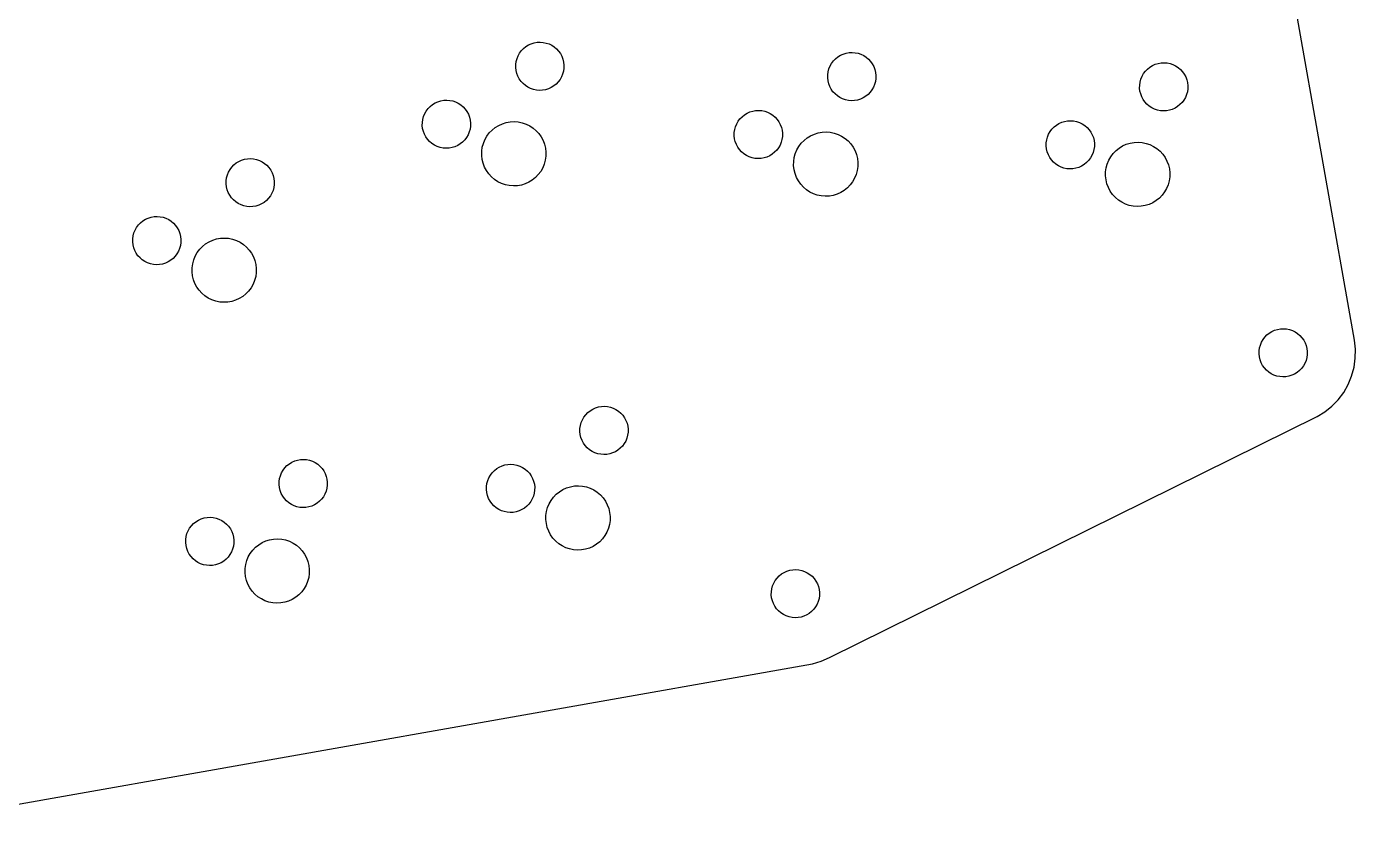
# Model space of a CAD drawing. Header units: metres. Extents: x -109 to 109, y -20 to 77.
# Drawn here: x 26 to 108.7, y -19.8 to 30.9 of the extents above; entities that cross this region are included whole.
import ezdxf

# ---------------------------------------------------------------- set-up
doc = ezdxf.new("R2010")
doc.units = ezdxf.units.M

msp = doc.modelspace()

# ---------------------------------------------------------------- linework, layer by layer
for p, q in [((108.598, 11.3436), (97.6586, 73.3865)), ((57.2205, 29.7075), (57.392, 29.7853)), ((57.392, 29.7853), (57.572, 29.841)), ((57.572, 29.841), (57.7575, 29.8737)), ((57.7575, 29.8737), (57.9456, 29.8829)), ((57.9456, 29.8829), (58.1334, 29.8685)), ((58.1334, 29.8685), (58.318, 29.8306)), ((58.318, 29.8306), (58.4963, 29.7699)), ((58.4963, 29.7699), (58.6656, 29.6873)), ((56.5047, 28.8665), (56.5765, 29.0407)), ((56.5765, 29.0407), (56.6695, 29.2045)), ((56.6695, 29.2045), (56.7824, 29.3553)), ((56.7824, 29.3553), (56.9132, 29.4908)), ((56.9132, 29.4908), (57.06, 29.6088)), ((57.06, 29.6088), (57.2205, 29.7075)), ((58.6656, 29.6873), (58.8232, 29.5842)), ((58.8232, 29.5842), (58.9667, 29.4621)), ((58.9667, 29.4621), (59.0937, 29.323)), ((59.0937, 29.323), (59.2023, 29.1691)), ((59.2023, 29.1691), (59.2907, 29.0028)), ((59.2907, 29.0028), (59.3576, 28.8267)), ((76.3192, 28.8509), (76.466, 28.9689)), ((76.466, 28.9689), (76.6264, 29.0676)), ((76.6264, 29.0676), (76.798, 29.1454)), ((76.798, 29.1454), (76.9779, 29.2011)), ((76.9779, 29.2011), (77.1634, 29.2338)), ((77.1634, 29.2338), (77.3515, 29.243)), ((77.3515, 29.243), (77.5394, 29.2286)), ((77.5394, 29.2286), (77.7239, 29.1907)), ((77.7239, 29.1907), (77.9022, 29.13)), ((77.9022, 29.13), (78.0715, 29.0474)), ((78.0715, 29.0474), (78.2291, 28.9443)), ((78.2291, 28.9443), (78.3726, 28.8222)), ((56.4265, 28.3098), (56.4291, 28.4982)), ((56.4475, 28.1226), (56.4265, 28.3098)), ((56.4291, 28.4982), (56.4553, 28.6847)), ((56.4917, 27.9395), (56.4475, 28.1226)), ((56.4553, 28.6847), (56.5047, 28.8665)), ((59.3576, 28.8267), (59.4019, 28.6436)), ((59.4203, 28.268), (59.394, 28.0815)), ((59.4019, 28.6436), (59.4229, 28.4564)), ((59.4229, 28.4564), (59.4203, 28.268)), ((75.8613, 28.0448), (75.9106, 28.2266)), ((75.9106, 28.2266), (75.9824, 28.4007)), ((75.9824, 28.4007), (76.0755, 28.5645)), ((76.0755, 28.5645), (76.1883, 28.7154)), ((76.1883, 28.7154), (76.3192, 28.8509)), ((78.3726, 28.8222), (78.4996, 28.6831)), ((78.4996, 28.6831), (78.6082, 28.5292)), ((78.6082, 28.5292), (78.6966, 28.3629)), ((78.6966, 28.3629), (78.7635, 28.1868)), ((78.7635, 28.1868), (78.8078, 28.0037)), ((95.5943, 28.0755), (95.7251, 28.211)), ((95.7251, 28.211), (95.8719, 28.329)), ((95.8719, 28.329), (96.0323, 28.4277)), ((96.0323, 28.4277), (96.2039, 28.5055)), ((96.2039, 28.5055), (96.3838, 28.5612)), ((96.3838, 28.5612), (96.5693, 28.5939)), ((96.5693, 28.5939), (96.7575, 28.6031)), ((96.7575, 28.6031), (96.9453, 28.5887)), ((96.9453, 28.5887), (97.1298, 28.5508)), ((97.1298, 28.5508), (97.3082, 28.4901)), ((97.3082, 28.4901), (97.4775, 28.4075)), ((97.4775, 28.4075), (97.6351, 28.3044)), ((97.6351, 28.3044), (97.7785, 28.1823)), ((97.7785, 28.1823), (97.9055, 28.0432)), ((56.5586, 27.7634), (56.4917, 27.9395)), ((56.6471, 27.5971), (56.5586, 27.7634)), ((56.7557, 27.4432), (56.6471, 27.5971)), ((56.8827, 27.3041), (56.7557, 27.4432)), ((57.0261, 27.182), (56.8827, 27.3041)), ((59.067, 27.4109), (58.9361, 27.2754)), ((59.1798, 27.5618), (59.067, 27.4109)), ((59.2729, 27.7256), (59.1798, 27.5618)), ((59.3446, 27.8997), (59.2729, 27.7256)), ((59.394, 28.0815), (59.3446, 27.8997)), ((75.8324, 27.6699), (75.835, 27.8583)), ((75.8534, 27.4827), (75.8324, 27.6699)), ((75.835, 27.8583), (75.8613, 28.0448)), ((75.8977, 27.2996), (75.8534, 27.4827)), ((75.9646, 27.1235), (75.8977, 27.2996)), ((78.8, 27.4416), (78.7506, 27.2598)), ((78.8262, 27.6281), (78.8, 27.4416)), ((78.8078, 28.0037), (78.8288, 27.8165)), ((78.8288, 27.8165), (78.8262, 27.6281)), ((95.241, 27.2184), (95.2672, 27.4049)), ((95.2672, 27.4049), (95.3166, 27.5867)), ((95.3166, 27.5867), (95.3884, 27.7608)), ((95.3884, 27.7608), (95.4814, 27.9246)), ((95.4814, 27.9246), (95.5943, 28.0755)), ((97.9055, 28.0432), (98.0141, 27.8893)), ((98.0141, 27.8893), (98.1026, 27.7229)), ((98.1026, 27.7229), (98.1695, 27.5468)), ((98.1695, 27.5468), (98.2138, 27.3637)), ((98.2138, 27.3637), (98.2348, 27.1766)), ((57.1838, 27.0789), (57.0261, 27.182)), ((57.3531, 26.9963), (57.1838, 27.0789)), ((57.5314, 26.9356), (57.3531, 26.9963)), ((57.7159, 26.8977), (57.5314, 26.9356)), ((57.9037, 26.8833), (57.7159, 26.8977)), ((58.0919, 26.8924), (57.9037, 26.8833)), ((58.2774, 26.9252), (58.0919, 26.8924)), ((58.4573, 26.9809), (58.2774, 26.9252)), ((58.6289, 27.0587), (58.4573, 26.9809)), ((58.7893, 27.1574), (58.6289, 27.0587)), ((58.9361, 27.2754), (58.7893, 27.1574)), ((76.053, 26.9572), (75.9646, 27.1235)), ((76.1616, 26.8033), (76.053, 26.9572)), ((76.2886, 26.6642), (76.1616, 26.8033)), ((76.4321, 26.5421), (76.2886, 26.6642)), ((76.5897, 26.4389), (76.4321, 26.5421)), ((78.1953, 26.5175), (78.0348, 26.4188)), ((78.3421, 26.6355), (78.1953, 26.5175)), ((78.4729, 26.771), (78.3421, 26.6355)), ((78.5858, 26.9218), (78.4729, 26.771)), ((78.6788, 27.0856), (78.5858, 26.9218)), ((78.7506, 27.2598), (78.6788, 27.0856)), ((95.2383, 27.03), (95.241, 27.2184)), ((95.2593, 26.8428), (95.2383, 27.03)), ((95.3036, 26.6597), (95.2593, 26.8428)), ((95.3705, 26.4836), (95.3036, 26.6597)), ((95.459, 26.3173), (95.3705, 26.4836)), ((98.1565, 26.6199), (98.0847, 26.4457)), ((98.2059, 26.8017), (98.1565, 26.6199)), ((98.2321, 26.9882), (98.2059, 26.8017)), ((98.2348, 27.1766), (98.2321, 26.9882)), ((50.8571, 25.6004), (50.9699, 25.7512)), ((50.9699, 25.7512), (51.1008, 25.8867)), ((51.1008, 25.8867), (51.2476, 26.0047)), ((51.2476, 26.0047), (51.408, 26.1035)), ((51.408, 26.1035), (51.5796, 26.1813)), ((51.5796, 26.1813), (51.7595, 26.237)), ((51.7595, 26.237), (51.945, 26.2697)), ((51.945, 26.2697), (52.1332, 26.2789)), ((52.1332, 26.2789), (52.321, 26.2644)), ((52.321, 26.2644), (52.5055, 26.2265)), ((52.5055, 26.2265), (52.6838, 26.1658)), ((52.6838, 26.1658), (52.8531, 26.0833)), ((52.8531, 26.0833), (53.0108, 25.9801)), ((53.0108, 25.9801), (53.1542, 25.858)), ((53.1542, 25.858), (53.2812, 25.7189)), ((53.2812, 25.7189), (53.3898, 25.565)), ((71.1655, 25.5971), (71.351, 25.6298)), ((71.351, 25.6298), (71.5391, 25.639)), ((71.5391, 25.639), (71.7269, 25.6245)), ((76.759, 26.3564), (76.5897, 26.4389)), ((76.9373, 26.2957), (76.759, 26.3564)), ((77.1218, 26.2578), (76.9373, 26.2957)), ((77.3097, 26.2433), (77.1218, 26.2578)), ((77.4978, 26.2525), (77.3097, 26.2433)), ((77.6833, 26.2852), (77.4978, 26.2525)), ((77.8633, 26.341), (77.6833, 26.2852)), ((78.0348, 26.4188), (77.8633, 26.341)), ((95.5675, 26.1634), (95.459, 26.3173)), ((95.6946, 26.0243), (95.5675, 26.1634)), ((95.838, 25.9022), (95.6946, 26.0243)), ((95.9957, 25.799), (95.838, 25.9022)), ((96.1649, 25.7165), (95.9957, 25.799)), ((96.3433, 25.6557), (96.1649, 25.7165)), ((96.5278, 25.6179), (96.3433, 25.6557)), ((97.0893, 25.6453), (96.9037, 25.6126)), ((97.2692, 25.701), (97.0893, 25.6453)), ((97.4408, 25.7789), (97.2692, 25.701)), ((97.6012, 25.8775), (97.4408, 25.7789)), ((97.748, 25.9956), (97.6012, 25.8775)), ((97.8789, 26.1311), (97.748, 25.9956)), ((97.9917, 26.2819), (97.8789, 26.1311)), ((98.0847, 26.4457), (97.9917, 26.2819)), ((50.614, 24.7058), (50.6167, 24.8941)), ((50.6167, 24.8941), (50.6429, 25.0806)), ((50.6429, 25.0806), (50.6922, 25.2624)), ((50.6922, 25.2624), (50.764, 25.4366)), ((50.764, 25.4366), (50.8571, 25.6004)), ((53.3898, 25.565), (53.4783, 25.3987)), ((53.4783, 25.3987), (53.5451, 25.2226)), ((53.5451, 25.2226), (53.5894, 25.0395)), ((53.5894, 25.0395), (53.6104, 24.8523)), ((53.6104, 24.8523), (53.6078, 24.664)), ((55.3665, 24.7051), (55.5952, 24.8089)), ((55.5952, 24.8089), (55.8351, 24.8831)), ((55.8351, 24.8831), (56.0825, 24.9268)), ((56.0825, 24.9268), (56.3333, 24.939)), ((56.3333, 24.939), (56.5837, 24.9197)), ((56.5837, 24.9197), (56.8298, 24.8692)), ((56.8298, 24.8692), (57.0675, 24.7883)), ((70.17, 24.7967), (70.263, 24.9605)), ((70.263, 24.9605), (70.3759, 25.1113)), ((70.3759, 25.1113), (70.5067, 25.2468)), ((70.5067, 25.2468), (70.6535, 25.3648)), ((70.6535, 25.3648), (70.814, 25.4635)), ((70.814, 25.4635), (70.9855, 25.5414)), ((70.9855, 25.5414), (71.1655, 25.5971)), ((71.7269, 25.6245), (71.9115, 25.5866)), ((71.9115, 25.5866), (72.0898, 25.5259)), ((72.0898, 25.5259), (72.2591, 25.4433)), ((72.2591, 25.4433), (72.4167, 25.3402)), ((72.4167, 25.3402), (72.5602, 25.2181)), ((72.5602, 25.2181), (72.6872, 25.079)), ((72.6872, 25.079), (72.7958, 24.9251)), ((72.7958, 24.9251), (72.8842, 24.7588)), ((90.0595, 24.7249), (90.2199, 24.8236)), ((90.2199, 24.8236), (90.3914, 24.9014)), ((90.3914, 24.9014), (90.5714, 24.9571)), ((90.5714, 24.9571), (90.7569, 24.9899)), ((90.7569, 24.9899), (90.9451, 24.9991)), ((90.9451, 24.9991), (91.1329, 24.9846)), ((91.1329, 24.9846), (91.3174, 24.9467)), ((91.3174, 24.9467), (91.4957, 24.886)), ((91.4957, 24.886), (91.665, 24.8034)), ((91.665, 24.8034), (91.8226, 24.7003)), ((96.7156, 25.6034), (96.5278, 25.6179)), ((96.9037, 25.6126), (96.7156, 25.6034)), ((50.635, 24.5186), (50.614, 24.7058)), ((50.6793, 24.3355), (50.635, 24.5186)), ((50.7462, 24.1594), (50.6793, 24.3355)), ((50.8346, 23.9931), (50.7462, 24.1594)), ((50.9432, 23.8391), (50.8346, 23.9931)), ((53.4604, 24.1215), (53.3674, 23.9577)), ((53.5322, 24.2956), (53.4604, 24.1215)), ((53.5816, 24.4774), (53.5322, 24.2956)), ((53.6078, 24.664), (53.5816, 24.4774)), ((54.5078, 23.816), (54.6319, 24.0343)), ((54.6319, 24.0343), (54.7823, 24.2355)), ((54.7823, 24.2355), (54.9568, 24.4161)), ((54.9568, 24.4161), (55.1525, 24.5735)), ((55.1525, 24.5735), (55.3665, 24.7051)), ((57.0675, 24.7883), (57.2933, 24.6782)), ((57.2933, 24.6782), (57.5034, 24.5407)), ((57.5034, 24.5407), (57.6947, 24.3779)), ((57.6947, 24.3779), (57.8641, 24.1924)), ((57.8641, 24.1924), (58.0089, 23.9872)), ((58.0089, 23.9872), (58.1268, 23.7654)), ((70.0199, 24.0658), (70.0226, 24.2542)), ((70.041, 23.8786), (70.0199, 24.0658)), ((70.0226, 24.2542), (70.0488, 24.4407)), ((70.0488, 24.4407), (70.0982, 24.6225)), ((70.0982, 24.6225), (70.17, 24.7967)), ((72.8842, 24.7588), (72.9511, 24.5827)), ((72.9511, 24.5827), (72.9954, 24.3996)), ((73.0137, 24.024), (72.9875, 23.8375)), ((72.9954, 24.3996), (73.0164, 24.2124)), ((73.0164, 24.2124), (73.0137, 24.024)), ((74.5585, 23.9336), (74.7724, 24.0652)), ((74.7724, 24.0652), (75.0011, 24.169)), ((75.0011, 24.169), (75.2411, 24.2432)), ((75.2411, 24.2432), (75.4884, 24.2868)), ((75.4884, 24.2868), (75.7393, 24.2991)), ((75.7393, 24.2991), (75.9897, 24.2798)), ((75.9897, 24.2798), (76.2357, 24.2293)), ((76.2357, 24.2293), (76.4735, 24.1484)), ((76.4735, 24.1484), (76.6992, 24.0383)), ((76.6992, 24.0383), (76.9094, 23.9008)), ((89.4547, 23.8008), (89.5041, 23.9826)), ((89.5041, 23.9826), (89.5759, 24.1568)), ((89.5759, 24.1568), (89.669, 24.3205)), ((89.669, 24.3205), (89.7818, 24.4714)), ((89.7818, 24.4714), (89.9126, 24.6069)), ((89.9126, 24.6069), (90.0595, 24.7249)), ((91.8226, 24.7003), (91.9661, 24.5782)), ((91.9661, 24.5782), (92.0931, 24.4391)), ((92.0931, 24.4391), (92.2017, 24.2852)), ((92.2017, 24.2852), (92.2901, 24.1189)), ((92.2901, 24.1189), (92.357, 23.9428)), ((51.0702, 23.7), (50.9432, 23.8391)), ((51.2137, 23.5779), (51.0702, 23.7)), ((51.3713, 23.4748), (51.2137, 23.5779)), ((51.5406, 23.3922), (51.3713, 23.4748)), ((51.7189, 23.3315), (51.5406, 23.3922)), ((51.9035, 23.2936), (51.7189, 23.3315)), ((52.0913, 23.2792), (51.9035, 23.2936)), ((52.2794, 23.2884), (52.0913, 23.2792)), ((52.4649, 23.3211), (52.2794, 23.2884)), ((52.6449, 23.3768), (52.4649, 23.3211)), ((52.8164, 23.4546), (52.6449, 23.3768)), ((52.9769, 23.5533), (52.8164, 23.4546)), ((53.1237, 23.6713), (52.9769, 23.5533)), ((53.2545, 23.8068), (53.1237, 23.6713)), ((53.3674, 23.9577), (53.2545, 23.8068)), ((54.3113, 23.0927), (54.3463, 23.3414)), ((54.3463, 23.3414), (54.4121, 23.5838)), ((54.4121, 23.5838), (54.5078, 23.816)), ((58.1268, 23.7654), (58.216, 23.5306)), ((58.216, 23.5306), (58.275, 23.2865)), ((58.275, 23.2865), (58.303, 23.0369)), ((70.0852, 23.6955), (70.041, 23.8786)), ((70.1521, 23.5195), (70.0852, 23.6955)), ((70.2406, 23.3531), (70.1521, 23.5195)), ((70.3492, 23.1992), (70.2406, 23.3531)), ((70.4762, 23.0601), (70.3492, 23.1992)), ((72.6605, 23.1669), (72.5296, 23.0314)), ((72.7733, 23.3178), (72.6605, 23.1669)), ((72.8664, 23.4816), (72.7733, 23.3178)), ((72.9381, 23.6557), (72.8664, 23.4816)), ((72.9875, 23.8375), (72.9381, 23.6557)), ((73.818, 22.9438), (73.9138, 23.1761)), ((73.9138, 23.1761), (74.0378, 23.3944)), ((74.0378, 23.3944), (74.1883, 23.5955)), ((74.1883, 23.5955), (74.3627, 23.7762)), ((74.3627, 23.7762), (74.5585, 23.9336)), ((76.9094, 23.9008), (77.1006, 23.738)), ((77.1006, 23.738), (77.27, 23.5525)), ((77.27, 23.5525), (77.4148, 23.3473)), ((77.4148, 23.3473), (77.5327, 23.1255)), ((89.4259, 23.4259), (89.4285, 23.6143)), ((89.4469, 23.2387), (89.4259, 23.4259)), ((89.4285, 23.6143), (89.4547, 23.8008)), ((89.4912, 23.0556), (89.4469, 23.2387)), ((92.3935, 23.1976), (92.3441, 23.0158)), ((92.357, 23.9428), (92.4013, 23.7597)), ((92.4197, 23.3841), (92.3935, 23.1976)), ((92.4013, 23.7597), (92.4223, 23.5725)), ((92.4223, 23.5725), (92.4197, 23.3841)), ((93.7687, 23.1363), (93.9644, 23.2937)), ((93.9644, 23.2937), (94.1783, 23.4253)), ((94.1783, 23.4253), (94.4071, 23.529)), ((94.4071, 23.529), (94.647, 23.6033)), ((94.647, 23.6033), (94.8943, 23.6469)), ((94.8943, 23.6469), (95.1452, 23.6592)), ((95.1452, 23.6592), (95.3956, 23.6399)), ((95.3956, 23.6399), (95.6416, 23.5894)), ((95.6416, 23.5894), (95.8794, 23.5085)), ((95.8794, 23.5085), (96.1052, 23.3984)), ((96.1052, 23.3984), (96.3153, 23.2608)), ((96.3153, 23.2608), (96.5066, 23.0981)), ((38.8965, 22.2522), (39.0433, 22.3703)), ((39.0433, 22.3703), (39.2037, 22.469)), ((39.2037, 22.469), (39.3753, 22.5468)), ((39.3753, 22.5468), (39.5552, 22.6025)), ((39.5552, 22.6025), (39.7407, 22.6352)), ((39.7407, 22.6352), (39.9289, 22.6444)), ((39.9289, 22.6444), (40.1167, 22.63)), ((40.1167, 22.63), (40.3012, 22.5921)), ((40.3012, 22.5921), (40.4795, 22.5314)), ((40.4795, 22.5314), (40.6488, 22.4488)), ((40.6488, 22.4488), (40.8064, 22.3457)), ((40.8064, 22.3457), (40.9499, 22.2236)), ((54.3078, 22.8415), (54.3113, 23.0927)), ((54.3358, 22.5919), (54.3078, 22.8415)), ((54.3949, 22.3478), (54.3358, 22.5919)), ((54.484, 22.113), (54.3949, 22.3478)), ((58.2645, 22.5371), (58.1987, 22.2947)), ((58.2995, 22.7858), (58.2645, 22.5371)), ((58.303, 23.0369), (58.2995, 22.7858)), ((70.6196, 22.938), (70.4762, 23.0601)), ((70.7773, 22.8349), (70.6196, 22.938)), ((70.9465, 22.7523), (70.7773, 22.8349)), ((71.1249, 22.6916), (70.9465, 22.7523)), ((71.3094, 22.6537), (71.1249, 22.6916)), ((71.4972, 22.6393), (71.3094, 22.6537)), ((71.6854, 22.6485), (71.4972, 22.6393)), ((71.8709, 22.6812), (71.6854, 22.6485)), ((72.0508, 22.7369), (71.8709, 22.6812)), ((72.2224, 22.8147), (72.0508, 22.7369)), ((72.3828, 22.9134), (72.2224, 22.8147)), ((72.5296, 23.0314), (72.3828, 22.9134)), ((73.7137, 22.2016), (73.7172, 22.4527)), ((73.7172, 22.4527), (73.7522, 22.7014)), ((73.7522, 22.7014), (73.818, 22.9438)), ((77.5327, 23.1255), (77.6219, 22.8907)), ((77.6219, 22.8907), (77.681, 22.6466)), ((77.681, 22.6466), (77.7089, 22.397)), ((77.7089, 22.397), (77.7054, 22.1459)), ((89.5581, 22.8795), (89.4912, 23.0556)), ((89.6465, 22.7132), (89.5581, 22.8795)), ((89.7551, 22.5593), (89.6465, 22.7132)), ((89.8821, 22.4202), (89.7551, 22.5593)), ((90.0256, 22.2981), (89.8821, 22.4202)), ((91.9356, 22.3915), (91.7888, 22.2735)), ((92.0664, 22.527), (91.9356, 22.3915)), ((92.1793, 22.6779), (92.0664, 22.527)), ((92.2723, 22.8416), (92.1793, 22.6779)), ((92.3441, 23.0158), (92.2723, 22.8416)), ((93.224, 22.3039), (93.3197, 22.5361)), ((93.3197, 22.5361), (93.4438, 22.7545)), ((93.4438, 22.7545), (93.5942, 22.9556)), ((93.5942, 22.9556), (93.7687, 23.1363)), ((96.5066, 23.0981), (96.6759, 22.9126)), ((96.6759, 22.9126), (96.8207, 22.7074)), ((96.8207, 22.7074), (96.9386, 22.4856)), ((96.9386, 22.4856), (97.0278, 22.2508)), ((38.4386, 21.4462), (38.4879, 21.628)), ((38.4879, 21.628), (38.5597, 21.8021)), ((38.5597, 21.8021), (38.6528, 21.9659)), ((38.6528, 21.9659), (38.7656, 22.1167)), ((38.7656, 22.1167), (38.8965, 22.2522)), ((40.9499, 22.2236), (41.0769, 22.0845)), ((41.0769, 22.0845), (41.1855, 21.9305)), ((41.1855, 21.9305), (41.274, 21.7642)), ((41.274, 21.7642), (41.3408, 21.5881)), ((41.3408, 21.5881), (41.3851, 21.405)), ((54.602, 21.8913), (54.484, 22.113)), ((54.7467, 21.686), (54.602, 21.8913)), ((54.9161, 21.5005), (54.7467, 21.686)), ((55.1074, 21.3378), (54.9161, 21.5005)), ((57.8285, 21.643), (57.654, 21.4623)), ((57.9789, 21.8441), (57.8285, 21.643)), ((58.103, 22.0625), (57.9789, 21.8441)), ((58.1987, 22.2947), (58.103, 22.0625)), ((73.7417, 21.952), (73.7137, 22.2016)), ((73.8008, 21.7079), (73.7417, 21.952)), ((73.89, 21.4731), (73.8008, 21.7079)), ((77.6046, 21.6548), (77.5089, 21.4226)), ((77.6705, 21.8972), (77.6046, 21.6548)), ((77.7054, 22.1459), (77.6705, 21.8972)), ((90.1832, 22.1949), (90.0256, 22.2981)), ((90.3525, 22.1124), (90.1832, 22.1949)), ((90.5308, 22.0517), (90.3525, 22.1124)), ((90.7153, 22.0138), (90.5308, 22.0517)), ((90.9032, 21.9993), (90.7153, 22.0138)), ((91.0913, 22.0085), (90.9032, 21.9993)), ((91.2768, 22.0413), (91.0913, 22.0085)), ((91.4568, 22.097), (91.2768, 22.0413)), ((91.6283, 22.1748), (91.4568, 22.097)), ((91.7888, 22.2735), (91.6283, 22.1748)), ((93.1197, 21.5617), (93.1232, 21.8128)), ((93.1477, 21.3121), (93.1197, 21.5617)), ((93.1232, 21.8128), (93.1581, 22.0615)), ((93.1581, 22.0615), (93.224, 22.3039)), ((97.0278, 22.2508), (97.0869, 22.0067)), ((97.1114, 21.506), (97.0764, 21.2572)), ((97.0869, 22.0067), (97.1149, 21.7571)), ((97.1149, 21.7571), (97.1114, 21.506)), ((38.4097, 21.0713), (38.4123, 21.2596)), ((38.4307, 20.8841), (38.4097, 21.0713)), ((38.4123, 21.2596), (38.4386, 21.4462)), ((38.475, 20.701), (38.4307, 20.8841)), ((38.5419, 20.5249), (38.475, 20.701)), ((41.3773, 20.8429), (41.3279, 20.6612)), ((41.4035, 21.0295), (41.3773, 20.8429)), ((41.3851, 21.405), (41.4061, 21.2178)), ((41.4061, 21.2178), (41.4035, 21.0295)), ((55.3175, 21.2002), (55.1074, 21.3378)), ((55.5433, 21.0901), (55.3175, 21.2002)), ((55.781, 21.0092), (55.5433, 21.0901)), ((56.0271, 20.9587), (55.781, 21.0092)), ((56.2775, 20.9394), (56.0271, 20.9587)), ((56.5283, 20.9517), (56.2775, 20.9394)), ((56.7757, 20.9953), (56.5283, 20.9517)), ((57.0156, 21.0696), (56.7757, 20.9953)), ((57.2443, 21.1733), (57.0156, 21.0696)), ((57.4583, 21.3049), (57.2443, 21.1733)), ((57.654, 21.4623), (57.4583, 21.3049)), ((74.0079, 21.2513), (73.89, 21.4731)), ((74.1527, 21.0461), (74.0079, 21.2513)), ((74.322, 20.8606), (74.1527, 21.0461)), ((74.5133, 20.6979), (74.322, 20.8606)), ((74.7235, 20.5603), (74.5133, 20.6979)), ((77.0599, 20.8224), (76.8642, 20.665)), ((77.2344, 21.0031), (77.0599, 20.8224)), ((77.3849, 21.2042), (77.2344, 21.0031)), ((77.5089, 21.4226), (77.3849, 21.2042)), ((93.2067, 21.068), (93.1477, 21.3121)), ((93.2959, 20.8332), (93.2067, 21.068)), ((93.4138, 20.6114), (93.2959, 20.8332)), ((96.9149, 20.7827), (96.7908, 20.5643)), ((97.0106, 21.0149), (96.9149, 20.7827)), ((97.0764, 21.2572), (97.0106, 21.0149)), ((38.6303, 20.3586), (38.5419, 20.5249)), ((38.7389, 20.2047), (38.6303, 20.3586)), ((38.8659, 20.0656), (38.7389, 20.2047)), ((39.0094, 19.9435), (38.8659, 20.0656)), ((39.167, 19.8403), (39.0094, 19.9435)), ((39.3363, 19.7578), (39.167, 19.8403)), ((40.7726, 19.9188), (40.6121, 19.8201)), ((40.9194, 20.0369), (40.7726, 19.9188)), ((41.0502, 20.1724), (40.9194, 20.0369)), ((41.1631, 20.3232), (41.0502, 20.1724)), ((41.2561, 20.487), (41.1631, 20.3232)), ((41.3279, 20.6612), (41.2561, 20.487)), ((74.9492, 20.4502), (74.7235, 20.5603)), ((75.187, 20.3693), (74.9492, 20.4502)), ((75.433, 20.3188), (75.187, 20.3693)), ((75.6834, 20.2995), (75.433, 20.3188)), ((75.9343, 20.3118), (75.6834, 20.2995)), ((76.1816, 20.3554), (75.9343, 20.3118)), ((76.4215, 20.4297), (76.1816, 20.3554)), ((76.6503, 20.5334), (76.4215, 20.4297)), ((76.8642, 20.665), (76.6503, 20.5334)), ((93.5586, 20.4062), (93.4138, 20.6114)), ((93.728, 20.2207), (93.5586, 20.4062)), ((93.9192, 20.0579), (93.728, 20.2207)), ((94.1294, 19.9204), (93.9192, 20.0579)), ((94.3551, 19.8103), (94.1294, 19.9204)), ((96.0562, 19.8935), (95.8275, 19.7897)), ((96.2701, 20.0251), (96.0562, 19.8935)), ((96.4659, 20.1825), (96.2701, 20.0251)), ((96.6404, 20.3632), (96.4659, 20.1825)), ((96.7908, 20.5643), (96.6404, 20.3632)), ((33.7428, 18.9984), (33.9283, 19.0311)), ((33.9283, 19.0311), (34.1164, 19.0403)), ((34.1164, 19.0403), (34.3042, 19.0259)), ((34.3042, 19.0259), (34.4888, 18.988)), ((39.5146, 19.697), (39.3363, 19.7578)), ((39.6992, 19.6592), (39.5146, 19.697)), ((39.887, 19.6447), (39.6992, 19.6592)), ((40.0751, 19.6539), (39.887, 19.6447)), ((40.2606, 19.6866), (40.0751, 19.6539)), ((40.4406, 19.7423), (40.2606, 19.6866)), ((40.6121, 19.8201), (40.4406, 19.7423)), ((94.5929, 19.7294), (94.3551, 19.8103)), ((94.8389, 19.6789), (94.5929, 19.7294)), ((95.0894, 19.6596), (94.8389, 19.6789)), ((95.3402, 19.6719), (95.0894, 19.6596)), ((95.5876, 19.7155), (95.3402, 19.6719)), ((95.8275, 19.7897), (95.5876, 19.7155)), ((32.6755, 18.0239), (32.7473, 18.198)), ((32.7473, 18.198), (32.8403, 18.3618)), ((32.8403, 18.3618), (32.9532, 18.5126)), ((32.9532, 18.5126), (33.084, 18.6482)), ((33.084, 18.6482), (33.2308, 18.7662)), ((33.2308, 18.7662), (33.3913, 18.8649)), ((33.3913, 18.8649), (33.5628, 18.9427)), ((33.5628, 18.9427), (33.7428, 18.9984)), ((34.4888, 18.988), (34.6671, 18.9273)), ((34.6671, 18.9273), (34.8364, 18.8447)), ((34.8364, 18.8447), (34.994, 18.7416)), ((34.994, 18.7416), (35.1375, 18.6195)), ((35.1375, 18.6195), (35.2645, 18.4804)), ((35.2645, 18.4804), (35.3731, 18.3265)), ((35.3731, 18.3265), (35.4615, 18.1601)), ((32.5973, 17.4672), (32.5999, 17.6556)), ((32.6183, 17.28), (32.5973, 17.4672)), ((32.5999, 17.6556), (32.6261, 17.8421)), ((32.6261, 17.8421), (32.6755, 18.0239)), ((35.4615, 18.1601), (35.5284, 17.9841)), ((35.5284, 17.9841), (35.5727, 17.8009)), ((35.591, 17.4254), (35.5648, 17.2389)), ((35.5727, 17.8009), (35.5937, 17.6138)), ((35.5937, 17.6138), (35.591, 17.4254)), ((37.1358, 17.335), (37.3497, 17.4666)), ((37.3497, 17.4666), (37.5784, 17.5703)), ((37.5784, 17.5703), (37.8184, 17.6446)), ((37.8184, 17.6446), (38.0657, 17.6882)), ((38.0657, 17.6882), (38.3166, 17.7005)), ((38.3166, 17.7005), (38.567, 17.6812)), ((38.567, 17.6812), (38.813, 17.6307)), ((38.813, 17.6307), (39.0508, 17.5498)), ((39.0508, 17.5498), (39.2765, 17.4397)), ((39.2765, 17.4397), (39.4867, 17.3021)), ((32.6626, 17.0969), (32.6183, 17.28)), ((32.7294, 16.9208), (32.6626, 17.0969)), ((32.8179, 16.7545), (32.7294, 16.9208)), ((32.9265, 16.6006), (32.8179, 16.7545)), ((33.0535, 16.4615), (32.9265, 16.6006)), ((35.2378, 16.5683), (35.1069, 16.4328)), ((35.3506, 16.7191), (35.2378, 16.5683)), ((35.4437, 16.8829), (35.3506, 16.7191)), ((35.5154, 17.0571), (35.4437, 16.8829)), ((35.5648, 17.2389), (35.5154, 17.0571)), ((36.3954, 16.3452), (36.4911, 16.5774)), ((36.4911, 16.5774), (36.6151, 16.7958)), ((36.6151, 16.7958), (36.7656, 16.9969)), ((36.7656, 16.9969), (36.94, 17.1776)), ((36.94, 17.1776), (37.1358, 17.335)), ((39.4867, 17.3021), (39.6779, 17.1394)), ((39.6779, 17.1394), (39.8473, 16.9539)), ((39.8473, 16.9539), (39.9921, 16.7486)), ((39.9921, 16.7486), (40.11, 16.5269)), ((33.1969, 16.3394), (33.0535, 16.4615)), ((33.3546, 16.2362), (33.1969, 16.3394)), ((33.5239, 16.1537), (33.3546, 16.2362)), ((33.7022, 16.093), (33.5239, 16.1537)), ((33.8867, 16.0551), (33.7022, 16.093)), ((34.0745, 16.0406), (33.8867, 16.0551)), ((34.2627, 16.0498), (34.0745, 16.0406)), ((34.4482, 16.0826), (34.2627, 16.0498)), ((34.6281, 16.1382), (34.4482, 16.0826)), ((34.7997, 16.2161), (34.6281, 16.1382)), ((34.9601, 16.3148), (34.7997, 16.2161)), ((35.1069, 16.4328), (34.9601, 16.3148)), ((36.291, 15.603), (36.2945, 15.8541)), ((36.2945, 15.8541), (36.3295, 16.1028)), ((36.3295, 16.1028), (36.3954, 16.3452)), ((40.11, 16.5269), (40.1992, 16.2921)), ((40.1992, 16.2921), (40.2583, 16.048)), ((40.2583, 16.048), (40.2863, 15.7984)), ((40.2863, 15.7984), (40.2827, 15.5472)), ((36.319, 15.3534), (36.291, 15.603)), ((36.3781, 15.1093), (36.319, 15.3534)), ((36.4673, 14.8745), (36.3781, 15.1093)), ((40.1819, 15.0562), (40.0862, 14.8239)), ((40.2478, 15.2985), (40.1819, 15.0562)), ((40.2827, 15.5472), (40.2478, 15.2985)), ((36.5852, 14.6527), (36.4673, 14.8745)), ((36.73, 14.4475), (36.5852, 14.6527)), ((36.8993, 14.262), (36.73, 14.4475)), ((37.0906, 14.0992), (36.8993, 14.262)), ((37.3008, 13.9617), (37.0906, 14.0992)), ((39.4415, 14.0664), (39.2276, 13.9348)), ((39.6372, 14.2238), (39.4415, 14.0664)), ((39.8117, 14.4044), (39.6372, 14.2238)), ((39.9622, 14.6056), (39.8117, 14.4044)), ((40.0862, 14.8239), (39.9622, 14.6056)), ((37.5265, 13.8516), (37.3008, 13.9617)), ((37.7643, 13.7707), (37.5265, 13.8516)), ((38.0103, 13.7202), (37.7643, 13.7707)), ((38.2607, 13.7009), (38.0103, 13.7202)), ((38.5116, 13.7132), (38.2607, 13.7009)), ((38.7589, 13.7568), (38.5116, 13.7132)), ((38.9989, 13.831), (38.7589, 13.7568)), ((39.2276, 13.9348), (38.9989, 13.831)), ((103.024, 11.5344), (103.155, 11.6699)), ((103.155, 11.6699), (103.302, 11.7879)), ((103.302, 11.7879), (103.463, 11.8866)), ((103.463, 11.8866), (103.634, 11.9644)), ((103.634, 11.9644), (103.814, 12.0202)), ((103.814, 12.0202), (104, 12.0529)), ((104, 12.0529), (104.188, 12.0621)), ((104.188, 12.0621), (104.376, 12.0476)), ((104.376, 12.0476), (104.56, 12.0098)), ((104.56, 12.0098), (104.738, 11.949)), ((104.738, 11.949), (104.908, 11.8665)), ((104.908, 11.8665), (105.065, 11.7633)), ((105.065, 11.7633), (105.209, 11.6412)), ((105.209, 11.6412), (105.336, 11.5021)), ((102.671, 10.6773), (102.697, 10.8638)), ((102.697, 10.8638), (102.747, 11.0456)), ((102.747, 11.0456), (102.819, 11.2198)), ((102.819, 11.2198), (102.912, 11.3836)), ((102.912, 11.3836), (103.024, 11.5344)), ((105.336, 11.5021), (105.444, 11.3482)), ((105.444, 11.3482), (105.533, 11.1819)), ((105.533, 11.1819), (105.6, 11.0058)), ((105.6, 11.0058), (105.644, 10.8227)), ((105.644, 10.8227), (105.665, 10.6355)), ((108.661, 10.782), (108.598, 11.3436)), ((108.653, 10.217), (108.661, 10.782)), ((102.669, 10.4889), (102.671, 10.6773)), ((102.69, 10.3018), (102.669, 10.4889)), ((102.734, 10.1187), (102.69, 10.3018)), ((102.801, 9.94255), (102.734, 10.1187)), ((102.889, 9.77623), (102.801, 9.94255)), ((105.587, 10.0788), (105.515, 9.90466)), ((105.636, 10.2606), (105.587, 10.0788)), ((105.662, 10.4471), (105.636, 10.2606)), ((105.665, 10.6355), (105.662, 10.4471)), ((108.575, 9.65736), (108.653, 10.217)), ((102.998, 9.62231), (102.889, 9.77623)), ((103.125, 9.48322), (102.998, 9.62231)), ((103.268, 9.36113), (103.125, 9.48322)), ((103.426, 9.25798), (103.268, 9.36113)), ((103.595, 9.1754), (103.426, 9.25798)), ((103.773, 9.11469), (103.595, 9.1754)), ((103.958, 9.07681), (103.773, 9.11469)), ((104.519, 9.10426), (104.334, 9.07156)), ((104.699, 9.15999), (104.519, 9.10426)), ((104.871, 9.23779), (104.699, 9.15999)), ((105.031, 9.3365), (104.871, 9.23779)), ((105.178, 9.45454), (105.031, 9.3365)), ((105.309, 9.59004), (105.178, 9.45454)), ((105.422, 9.74088), (105.309, 9.59004)), ((105.515, 9.90466), (105.422, 9.74088)), ((108.211, 8.58957), (108.427, 9.11203)), ((108.427, 9.11203), (108.575, 9.65736)), ((104.146, 9.06236), (103.958, 9.07681)), ((104.334, 9.07156), (104.146, 9.06236)), ((107.932, 8.09819), (108.211, 8.58957)), ((107.201, 7.23918), (107.594, 7.64569)), ((107.594, 7.64569), (107.932, 8.09819)), ((60.6634, 6.55386), (60.7763, 6.70471)), ((60.7763, 6.70471), (60.9071, 6.84021)), ((60.9071, 6.84021), (61.0539, 6.95824)), ((61.0539, 6.95824), (61.2144, 7.05695)), ((61.2144, 7.05695), (61.3859, 7.13477)), ((61.3859, 7.13477), (61.5659, 7.19046)), ((61.5659, 7.19046), (61.7514, 7.22318)), ((61.7514, 7.22318), (61.9395, 7.23238)), ((61.9395, 7.23238), (62.1273, 7.21793)), ((62.1273, 7.21793), (62.3119, 7.18004)), ((62.3119, 7.18004), (62.4902, 7.11934)), ((62.4902, 7.11934), (62.6595, 7.03677)), ((62.6595, 7.03677), (62.8171, 6.93362)), ((62.8171, 6.93362), (62.9606, 6.81154)), ((62.9606, 6.81154), (63.0876, 6.67244)), ((63.0876, 6.67244), (63.1962, 6.51849)), ((106.279, 6.58897), (106.761, 6.88509)), ((106.761, 6.88509), (107.201, 7.23918)), ((60.4204, 5.65926), (60.423, 5.84761)), ((60.423, 5.84761), (60.4492, 6.03413)), ((60.4492, 6.03413), (60.4986, 6.21593)), ((60.4986, 6.21593), (60.5704, 6.39008)), ((60.5704, 6.39008), (60.6634, 6.55386)), ((63.1962, 6.51849), (63.2846, 6.35219)), ((63.2846, 6.35219), (63.3515, 6.17609)), ((63.3515, 6.17609), (63.3958, 5.993)), ((63.3958, 5.993), (63.4168, 5.8058)), ((63.4168, 5.8058), (63.4142, 5.61745)), ((75.935, -8.39287), (106.279, 6.58897)), ((60.4414, 5.47205), (60.4204, 5.65926)), ((60.4857, 5.28897), (60.4414, 5.47205)), ((60.5526, 5.11287), (60.4857, 5.28897)), ((60.641, 4.94655), (60.5526, 5.11287)), ((63.2668, 5.07498), (63.1737, 4.91118)), ((63.3385, 5.24913), (63.2668, 5.07498)), ((63.388, 5.43091), (63.3385, 5.24913)), ((63.4142, 5.61745), (63.388, 5.43091)), ((60.7496, 4.79262), (60.641, 4.94655)), ((60.8766, 4.65352), (60.7496, 4.79262)), ((61.02, 4.53143), (60.8766, 4.65352)), ((61.1777, 4.42828), (61.02, 4.53143)), ((61.347, 4.34572), (61.1777, 4.42828)), ((61.5253, 4.285), (61.347, 4.34572)), ((61.7098, 4.24713), (61.5253, 4.285)), ((61.8976, 4.23268), (61.7098, 4.24713)), ((62.0858, 4.24187), (61.8976, 4.23268)), ((62.2713, 4.27458), (62.0858, 4.24187)), ((62.4512, 4.33029), (62.2713, 4.27458)), ((62.6228, 4.40811), (62.4512, 4.33029)), ((62.7832, 4.50681), (62.6228, 4.40811)), ((62.93, 4.62485), (62.7832, 4.50681)), ((63.0609, 4.76035), (62.93, 4.62485)), ((63.1737, 4.91118), (63.0609, 4.76035)), ((41.9521, 3.25455), (42.0649, 3.4054)), ((42.0649, 3.4054), (42.1958, 3.54089)), ((42.1958, 3.54089), (42.3426, 3.65892)), ((42.3426, 3.65892), (42.503, 3.75763)), ((42.503, 3.75763), (42.6746, 3.83545)), ((42.6746, 3.83545), (42.8545, 3.89114)), ((42.8545, 3.89114), (43.04, 3.92386)), ((43.04, 3.92386), (43.2282, 3.93306)), ((43.2282, 3.93306), (43.416, 3.91861)), ((43.416, 3.91861), (43.6005, 3.88072)), ((43.6005, 3.88072), (43.7788, 3.82002)), ((43.7788, 3.82002), (43.9481, 3.73746)), ((43.9481, 3.73746), (44.1058, 3.63431)), ((44.1058, 3.63431), (44.2492, 3.51222)), ((44.2492, 3.51222), (44.3762, 3.37312)), ((44.3762, 3.37312), (44.4848, 3.21918)), ((55.0947, 3.23613), (55.2415, 3.35417)), ((55.2415, 3.35417), (55.4019, 3.45288)), ((55.4019, 3.45288), (55.5735, 3.5307)), ((55.5735, 3.5307), (55.7534, 3.5864)), ((55.7534, 3.5864), (55.9389, 3.61911)), ((55.9389, 3.61911), (56.1271, 3.62831)), ((56.1271, 3.62831), (56.3149, 3.61386)), ((56.3149, 3.61386), (56.4994, 3.57597)), ((56.4994, 3.57597), (56.6777, 3.51527)), ((56.6777, 3.51527), (56.847, 3.43269)), ((56.847, 3.43269), (57.0047, 3.32956)), ((57.0047, 3.32956), (57.1481, 3.20747)), ((41.709, 2.35994), (41.7117, 2.54829)), ((41.7117, 2.54829), (41.7379, 2.73482)), ((41.7379, 2.73482), (41.7872, 2.91661)), ((41.7872, 2.91661), (41.859, 3.09076)), ((41.859, 3.09076), (41.9521, 3.25455)), ((44.4848, 3.21918), (44.5733, 3.05287)), ((44.5733, 3.05287), (44.6402, 2.87677)), ((44.6402, 2.87677), (44.6844, 2.69368)), ((44.6844, 2.69368), (44.7054, 2.50648)), ((44.7054, 2.50648), (44.7028, 2.31813)), ((54.6368, 2.43007), (54.6862, 2.61185)), ((54.6862, 2.61185), (54.7579, 2.78601)), ((54.7579, 2.78601), (54.851, 2.9498)), ((54.851, 2.9498), (54.9638, 3.10062)), ((54.9638, 3.10062), (55.0947, 3.23613)), ((57.1481, 3.20747), (57.2751, 3.06836)), ((57.2751, 3.06836), (57.3837, 2.91443)), ((57.3837, 2.91443), (57.4722, 2.74811)), ((57.4722, 2.74811), (57.539, 2.57202)), ((57.539, 2.57202), (57.5833, 2.38892)), ((41.73, 2.17273), (41.709, 2.35994)), ((41.7743, 1.98965), (41.73, 2.17273)), ((41.8412, 1.81355), (41.7743, 1.98965)), ((41.9296, 1.64723), (41.8412, 1.81355)), ((44.5554, 1.77567), (44.4624, 1.61186)), ((44.6272, 1.94981), (44.5554, 1.77567)), ((44.6766, 2.13159), (44.6272, 1.94981)), ((44.7028, 2.31813), (44.6766, 2.13159)), ((54.6079, 2.05518), (54.6106, 2.24353)), ((54.6289, 1.86798), (54.6079, 2.05518)), ((54.6106, 2.24353), (54.6368, 2.43007)), ((54.6732, 1.68489), (54.6289, 1.86798)), ((54.7401, 1.5088), (54.6732, 1.68489)), ((57.5755, 1.82684), (57.5261, 1.64507)), ((57.6017, 2.01338), (57.5755, 1.82684)), ((57.5833, 2.38892), (57.6043, 2.20172)), ((57.6043, 2.20172), (57.6017, 2.01338)), ((58.7762, 1.58487), (58.9507, 1.76555)), ((58.9507, 1.76555), (59.1465, 1.92293)), ((59.1465, 1.92293), (59.3604, 2.05453)), ((59.3604, 2.05453), (59.5891, 2.15829)), ((59.5891, 2.15829), (59.829, 2.23256)), ((59.829, 2.23256), (60.0764, 2.27617)), ((60.0764, 2.27617), (60.3272, 2.28844)), ((60.3272, 2.28844), (60.5777, 2.26917)), ((60.5777, 2.26917), (60.8237, 2.21867)), ((60.8237, 2.21867), (61.0614, 2.13773)), ((61.0614, 2.13773), (61.2872, 2.02762)), ((61.2872, 2.02762), (61.4973, 1.89009)), ((61.4973, 1.89009), (61.6886, 1.72733)), ((61.6886, 1.72733), (61.858, 1.54184)), ((42.0382, 1.4933), (41.9296, 1.64723)), ((42.1652, 1.3542), (42.0382, 1.4933)), ((42.3087, 1.23212), (42.1652, 1.3542)), ((42.4663, 1.12897), (42.3087, 1.23212)), ((42.6356, 1.0464), (42.4663, 1.12897)), ((42.8139, 0.98569), (42.6356, 1.0464)), ((42.9985, 0.94781), (42.8139, 0.98569)), ((43.1863, 0.93337), (42.9985, 0.94781)), ((43.3744, 0.94255), (43.1863, 0.93337)), ((43.5599, 0.97527), (43.3744, 0.94255)), ((43.7399, 1.03098), (43.5599, 0.97527)), ((43.9115, 1.1088), (43.7399, 1.03098)), ((44.0719, 1.20749), (43.9115, 1.1088)), ((44.2187, 1.32553), (44.0719, 1.20749)), ((44.3495, 1.46103), (44.2187, 1.32553)), ((44.4624, 1.61186), (44.3495, 1.46103)), ((54.8286, 1.34247), (54.7401, 1.5088)), ((54.9371, 1.18855), (54.8286, 1.34247)), ((55.0641, 1.04944), (54.9371, 1.18855)), ((55.2076, 0.92735), (55.0641, 1.04944)), ((55.3652, 0.8242), (55.2076, 0.92735)), ((56.9708, 0.90274), (56.8103, 0.80403)), ((57.1176, 1.02077), (56.9708, 0.90274)), ((57.2484, 1.15627), (57.1176, 1.02077)), ((57.3613, 1.3071), (57.2484, 1.15627)), ((57.4543, 1.47089), (57.3613, 1.3071)), ((57.5261, 1.64507), (57.4543, 1.47089)), ((58.3402, 0.6908), (58.406, 0.93317)), ((58.406, 0.93317), (58.5017, 1.16539)), ((58.5017, 1.16539), (58.6258, 1.38376)), ((58.6258, 1.38376), (58.7762, 1.58487)), ((61.858, 1.54184), (62.0027, 1.33661)), ((62.0027, 1.33661), (62.1207, 1.11485)), ((62.1207, 1.11485), (62.2099, 0.88005)), ((62.2099, 0.88005), (62.2689, 0.63594)), ((36.3833, -0.06316), (36.5302, 0.05486)), ((36.5302, 0.05486), (36.6906, 0.15356)), ((36.6906, 0.15356), (36.8621, 0.23138)), ((36.8621, 0.23138), (37.0421, 0.28708)), ((37.0421, 0.28708), (37.2276, 0.31979)), ((37.2276, 0.31979), (37.4157, 0.32899)), ((37.4157, 0.32899), (37.6035, 0.31455)), ((37.6035, 0.31455), (37.7881, 0.27666)), ((37.7881, 0.27666), (37.9664, 0.21596)), ((37.9664, 0.21596), (38.1357, 0.13338)), ((38.1357, 0.13338), (38.2933, 0.03024)), ((38.2933, 0.03024), (38.4368, -0.09183)), ((55.5345, 0.74162), (55.3652, 0.8242)), ((55.7129, 0.68092), (55.5345, 0.74162)), ((55.8974, 0.64305), (55.7129, 0.68092)), ((56.0852, 0.6286), (55.8974, 0.64305)), ((56.2733, 0.6378), (56.0852, 0.6286)), ((56.4588, 0.67052), (56.2733, 0.6378)), ((56.6388, 0.72621), (56.4588, 0.67052)), ((56.8103, 0.80403), (56.6388, 0.72621)), ((58.3017, 0.19093), (58.3052, 0.44208)), ((58.3297, -0.05864), (58.3017, 0.19093)), ((58.3052, 0.44208), (58.3402, 0.6908)), ((62.2934, 0.13521), (62.2585, -0.11348)), ((62.2689, 0.63594), (62.2969, 0.38635)), ((62.2969, 0.38635), (62.2934, 0.13521)), ((35.9254, -0.86923), (35.9748, -0.68745)), ((35.9748, -0.68745), (36.0466, -0.51329)), ((36.0466, -0.51329), (36.1396, -0.3495)), ((36.1396, -0.3495), (36.2525, -0.19867)), ((36.2525, -0.19867), (36.3833, -0.06316)), ((38.4368, -0.09183), (38.5638, -0.23094)), ((38.5638, -0.23094), (38.6724, -0.38487)), ((38.6724, -0.38487), (38.7608, -0.55119)), ((38.7608, -0.55119), (38.8277, -0.72728)), ((38.8277, -0.72728), (38.872, -0.91037)), ((58.3888, -0.30275), (58.3297, -0.05864)), ((58.4779, -0.53754), (58.3888, -0.30275)), ((58.5959, -0.75929), (58.4779, -0.53754)), ((58.7406, -0.96454), (58.5959, -0.75929)), ((61.9728, -0.80646), (61.8224, -1.00757)), ((62.0969, -0.58807), (61.9728, -0.80646)), ((62.1926, -0.35586), (62.0969, -0.58807)), ((62.2585, -0.11348), (62.1926, -0.35586)), ((35.8966, -1.24413), (35.8992, -1.05577)), ((35.9176, -1.43132), (35.8966, -1.24413)), ((35.8992, -1.05577), (35.9254, -0.86923)), ((35.9619, -1.61441), (35.9176, -1.43132)), ((36.0288, -1.7905), (35.9619, -1.61441)), ((38.8642, -1.47246), (38.8148, -1.65424)), ((38.8904, -1.28592), (38.8642, -1.47246)), ((38.872, -0.91037), (38.893, -1.09758)), ((38.893, -1.09758), (38.8904, -1.28592)), ((40.0649, -1.71443), (40.2394, -1.53375)), ((40.2394, -1.53375), (40.4351, -1.37637)), ((40.4351, -1.37637), (40.649, -1.24477)), ((40.649, -1.24477), (40.8777, -1.14101)), ((40.8777, -1.14101), (41.1177, -1.06674)), ((41.1177, -1.06674), (41.365, -1.02313)), ((41.365, -1.02313), (41.6159, -1.01085)), ((41.6159, -1.01085), (41.8663, -1.03014)), ((41.8663, -1.03014), (42.1123, -1.08063)), ((42.1123, -1.08063), (42.3501, -1.16158)), ((42.3501, -1.16158), (42.5758, -1.27168)), ((42.5758, -1.27168), (42.786, -1.40921)), ((42.786, -1.40921), (42.9773, -1.57198)), ((42.9773, -1.57198), (43.1466, -1.75746)), ((58.91, -1.15001), (58.7406, -0.96454)), ((59.1013, -1.31279), (58.91, -1.15001)), ((59.3114, -1.45032), (59.1013, -1.31279)), ((59.5372, -1.56042), (59.3114, -1.45032)), ((59.7749, -1.64136), (59.5372, -1.56042)), ((60.021, -1.69186), (59.7749, -1.64136)), ((61.0095, -1.58099), (60.7696, -1.65526)), ((61.2382, -1.47722), (61.0095, -1.58099)), ((61.4522, -1.34563), (61.2382, -1.47722)), ((61.6479, -1.18825), (61.4522, -1.34563)), ((61.8224, -1.00757), (61.6479, -1.18825)), ((36.1172, -1.95682), (36.0288, -1.7905)), ((36.2258, -2.11075), (36.1172, -1.95682)), ((36.3528, -2.24986), (36.2258, -2.11075)), ((36.4962, -2.37195), (36.3528, -2.24986)), ((36.6539, -2.4751), (36.4962, -2.37195)), ((36.8232, -2.55768), (36.6539, -2.4751)), ((38.2594, -2.39656), (38.099, -2.49527)), ((38.4062, -2.27853), (38.2594, -2.39656)), ((38.5371, -2.14304), (38.4062, -2.27853)), ((38.6499, -1.9922), (38.5371, -2.14304)), ((38.743, -1.82841), (38.6499, -1.9922)), ((38.8148, -1.65424), (38.743, -1.82841)), ((39.6288, -2.60851), (39.6947, -2.36613)), ((39.6947, -2.36613), (39.7904, -2.13391)), ((39.7904, -2.13391), (39.9144, -1.91554)), ((39.9144, -1.91554), (40.0649, -1.71443)), ((43.1466, -1.75746), (43.2914, -1.96269)), ((43.2914, -1.96269), (43.4093, -2.18445)), ((43.4093, -2.18445), (43.4985, -2.41925)), ((43.4985, -2.41925), (43.5576, -2.66336)), ((60.2714, -1.71114), (60.021, -1.69186)), ((60.5222, -1.69887), (60.2714, -1.71114)), ((60.7696, -1.65526), (60.5222, -1.69887)), ((37.0015, -2.61836), (36.8232, -2.55768)), ((37.186, -2.65625), (37.0015, -2.61836)), ((37.3738, -2.6707), (37.186, -2.65625)), ((37.562, -2.6615), (37.3738, -2.6707)), ((37.7475, -2.62878), (37.562, -2.6615)), ((37.9274, -2.57309), (37.7475, -2.62878)), ((38.099, -2.49527), (37.9274, -2.57309)), ((39.5904, -3.10837), (39.5939, -2.85722)), ((39.6183, -3.35796), (39.5904, -3.10837)), ((39.5939, -2.85722), (39.6288, -2.60851)), ((43.5821, -3.16409), (43.5471, -3.4128)), ((43.5576, -2.66336), (43.5856, -2.91295)), ((43.5856, -2.91295), (43.5821, -3.16409)), ((72.8109, -3.31194), (72.9577, -3.19389)), ((72.9577, -3.19389), (73.1181, -3.0952)), ((73.1181, -3.0952), (73.2897, -3.01738)), ((73.2897, -3.01738), (73.4696, -2.96167)), ((73.4696, -2.96167), (73.6551, -2.92896)), ((73.6551, -2.92896), (73.8433, -2.91977)), ((73.8433, -2.91977), (74.0311, -2.93422)), ((74.0311, -2.93422), (74.2156, -2.97209)), ((74.2156, -2.97209), (74.3939, -3.03281)), ((74.3939, -3.03281), (74.5632, -3.11537)), ((74.5632, -3.11537), (74.7209, -3.21852)), ((74.7209, -3.21852), (74.8643, -3.34061)), ((39.6774, -3.60207), (39.6183, -3.35796)), ((39.7666, -3.83685), (39.6774, -3.60207)), ((39.8845, -4.05861), (39.7666, -3.83685)), ((40.0293, -4.26385), (39.8845, -4.05861)), ((43.2615, -4.10577), (43.111, -4.30688)), ((43.3855, -3.88739), (43.2615, -4.10577)), ((43.4812, -3.65518), (43.3855, -3.88739)), ((43.5471, -3.4128), (43.4812, -3.65518)), ((72.3268, -4.30453), (72.353, -4.118)), ((72.353, -4.118), (72.4024, -3.93622)), ((72.4024, -3.93622), (72.4741, -3.76205)), ((72.4741, -3.76205), (72.5672, -3.59827)), ((72.5672, -3.59827), (72.68, -3.44743)), ((72.68, -3.44743), (72.8109, -3.31194)), ((74.8643, -3.34061), (74.9913, -3.47971)), ((74.9913, -3.47971), (75.0999, -3.63364)), ((75.0999, -3.63364), (75.1884, -3.79996)), ((75.1884, -3.79996), (75.2552, -3.97606)), ((75.2552, -3.97606), (75.2995, -4.15913)), ((40.1987, -4.44933), (40.0293, -4.26385)), ((40.3899, -4.61211), (40.1987, -4.44933)), ((40.6001, -4.74963), (40.3899, -4.61211)), ((40.8258, -4.85973), (40.6001, -4.74963)), ((41.0636, -4.94067), (40.8258, -4.85973)), ((41.3096, -4.99118), (41.0636, -4.94067)), ((42.0582, -4.95457), (41.8109, -4.99818)), ((42.2982, -4.88029), (42.0582, -4.95457)), ((42.5269, -4.77654), (42.2982, -4.88029)), ((42.7408, -4.64494), (42.5269, -4.77654)), ((42.9366, -4.48756), (42.7408, -4.64494)), ((43.111, -4.30688), (42.9366, -4.48756)), ((72.3241, -4.49289), (72.3268, -4.30453)), ((72.3451, -4.68008), (72.3241, -4.49289)), ((72.3894, -4.86317), (72.3451, -4.68008)), ((72.4563, -5.03928), (72.3894, -4.86317)), ((75.2423, -4.90302), (75.1705, -5.07716)), ((75.2917, -4.72124), (75.2423, -4.90302)), ((75.3179, -4.5347), (75.2917, -4.72124)), ((75.2995, -4.15913), (75.3205, -4.34634)), ((75.3205, -4.34634), (75.3179, -4.5347)), ((41.56, -5.01045), (41.3096, -4.99118)), ((41.8109, -4.99818), (41.56, -5.01045)), ((72.5447, -5.2056), (72.4563, -5.03928)), ((72.6533, -5.35953), (72.5447, -5.2056)), ((72.7803, -5.49863), (72.6533, -5.35953)), ((72.9238, -5.62071), (72.7803, -5.49863)), ((73.0814, -5.72386), (72.9238, -5.62071)), ((73.2507, -5.80643), (73.0814, -5.72386)), ((74.5265, -5.74403), (74.355, -5.82185)), ((74.687, -5.64534), (74.5265, -5.74403)), ((74.8338, -5.5273), (74.687, -5.64534)), ((74.9646, -5.3918), (74.8338, -5.5273)), ((75.0775, -5.24095), (74.9646, -5.3918)), ((75.1705, -5.07716), (75.0775, -5.24095)), ((73.429, -5.86714), (73.2507, -5.80643)), ((73.6136, -5.90501), (73.429, -5.86714)), ((73.8014, -5.91946), (73.6136, -5.90501)), ((73.9895, -5.91026), (73.8014, -5.91946)), ((74.175, -5.87755), (73.9895, -5.91026)), ((74.355, -5.82185), (74.175, -5.87755)), ((12.2811, -19.8314), (74.8805, -8.79344)), ((74.8805, -8.79344), (75.4203, -8.62633)), ((75.4203, -8.62633), (75.935, -8.39287))]:
    msp.add_line(p, q)

doc.saveas('drawing.dxf')
